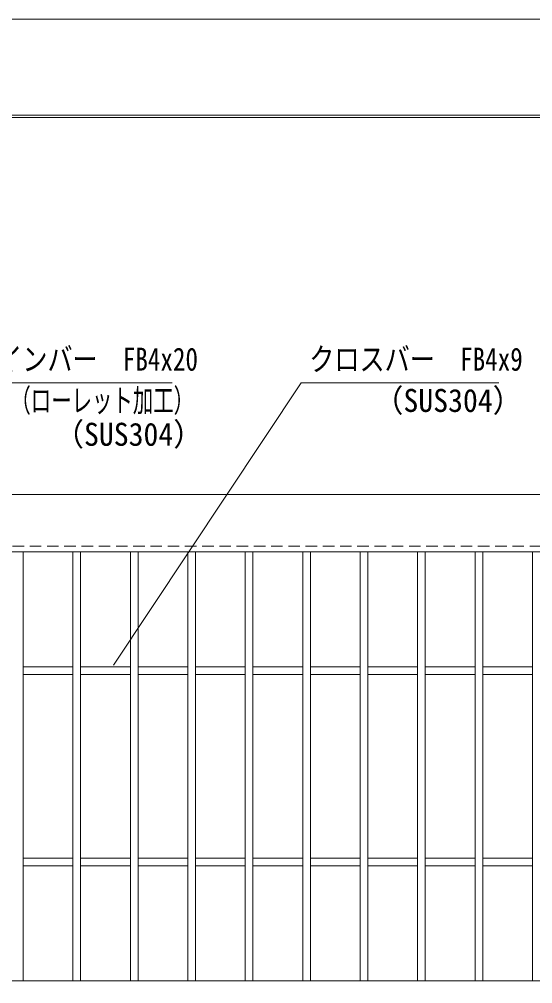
# Model space of a CAD drawing. Units: millimetres, scale not verified. Extents: x -1050 to 1050, y -742 to 742.
# Drawn here: x -390 to -122, y 239 to 742 of the extents above; entities that cross this region are included whole.
import ezdxf
from ezdxf.enums import TextEntityAlignment as Align

# ---------------------------------------------------------------- set-up
doc = ezdxf.new("R2010")
doc.units = ezdxf.units.MM
doc.header["$LTSCALE"] = 5
doc.linetypes.add('DASHED1', pattern=[1.8, 1.2, -0.6])
for name, color, linetype, lineweight in [('0-0_7-図\u3000枠', 4, 'Continuous', 9), ('0-1_寸法注釈', 2, 'Continuous', 9), ('0-2_蓋', 5, 'Continuous', 9), ('0-4_DEFPOINTS', 134, 'Continuous', 9), ('0-6_破線', 4, 'DASHED1', 9)]:
    doc.layers.add(name, color=color, linetype=linetype, lineweight=lineweight)
doc.styles.add('ＭＳ ゴシック', font='')
doc.styles.get('ＭＳ ゴシック').set_extended_font_data('MS Gothic')

msp = doc.modelspace()

# ---------------------------------------------------------------- linework, layer by layer
at = {"layer": '0-0_7-図\u3000枠'}
msp.add_line((-973.75, 691.25), (998.75, 691.25), dxfattribs=at)
msp.add_lwpolyline([(-975, 692.5), (1000, 692.5), (1000, -692.5)], dxfattribs=at)
at = {"layer": '0-1_寸法注釈'}
for points in [[(-310.561, 552.749), (-419.785, 552.749), (-507.742, 440.872)], [(-139.927, 552.749), (-243.134, 552.749), (-341.139, 405.305)]]:
    msp.add_lwpolyline(points, dxfattribs=at)
at = {"layer": '0-2_蓋'}
for p, q in [((332.136, 494.475), (-662.864, 494.475)), ((332.136, 464.475), (-662.864, 464.475)), ((-388.364, 464.475), (-388.364, 240.475)), ((-362.364, 464.475), (-362.364, 240.475)), ((-358.364, 464.475), (-358.364, 240.475)), ((-332.364, 464.475), (-332.364, 240.475)), ((-328.364, 464.475), (-328.364, 240.475)), ((-302.364, 464.475), (-302.364, 240.475)), ((-298.364, 464.475), (-298.364, 240.475)), ((-272.364, 464.475), (-272.364, 240.475)), ((-268.364, 464.475), (-268.364, 240.475)), ((-242.364, 464.475), (-242.364, 240.475)), ((-238.364, 464.475), (-238.364, 240.475)), ((-212.364, 464.475), (-212.364, 240.475)), ((-208.364, 464.475), (-208.364, 240.475)), ((-182.364, 464.475), (-182.364, 240.475)), ((-178.364, 464.475), (-178.364, 240.475)), ((-152.364, 464.475), (-152.364, 240.475)), ((-148.364, 464.475), (-148.364, 240.475)), ((-122.364, 464.475), (-122.364, 240.475)), ((-362.364, 404.475), (-388.364, 404.475)), ((-332.364, 404.475), (-358.364, 404.475)), ((-302.364, 404.475), (-328.364, 404.475)), ((-272.364, 404.475), (-298.364, 404.475)), ((-242.364, 404.475), (-268.364, 404.475)), ((-212.364, 404.475), (-238.364, 404.475)), ((-182.364, 404.475), (-208.364, 404.475)), ((-152.364, 404.475), (-178.364, 404.475)), ((-122.364, 404.475), (-148.364, 404.475)), ((-362.364, 400.475), (-388.364, 400.475)), ((-332.364, 400.475), (-358.364, 400.475)), ((-302.364, 400.475), (-328.364, 400.475)), ((-272.364, 400.475), (-298.364, 400.475)), ((-242.364, 400.475), (-268.364, 400.475)), ((-212.364, 400.475), (-238.364, 400.475)), ((-182.364, 400.475), (-208.364, 400.475)), ((-152.364, 400.475), (-178.364, 400.475)), ((-122.364, 400.475), (-148.364, 400.475)), ((-362.364, 304.475), (-388.364, 304.475)), ((-332.364, 304.475), (-358.364, 304.475)), ((-302.364, 304.475), (-328.364, 304.475)), ((-272.364, 304.475), (-298.364, 304.475)), ((-242.364, 304.475), (-268.364, 304.475)), ((-212.364, 304.475), (-238.364, 304.475)), ((-182.364, 304.475), (-208.364, 304.475)), ((-152.364, 304.475), (-178.364, 304.475)), ((-122.364, 304.475), (-148.364, 304.475)), ((-362.364, 300.475), (-388.364, 300.475)), ((-332.364, 300.475), (-358.364, 300.475)), ((-302.364, 300.475), (-328.364, 300.475)), ((-272.364, 300.475), (-298.364, 300.475)), ((-242.364, 300.475), (-268.364, 300.475)), ((-212.364, 300.475), (-238.364, 300.475)), ((-182.364, 300.475), (-208.364, 300.475)), ((-152.364, 300.475), (-178.364, 300.475)), ((-122.364, 300.475), (-148.364, 300.475)), ((-662.864, 240.475), (332.136, 240.475))]:
    msp.add_line(p, q, dxfattribs=at)
at = {"layer": '0-4_DEFPOINTS'}
msp.add_lwpolyline([(-1050, -742.5), (-1050, 742.5), (1050, 742.5), (1050, -742.5)], close=True, dxfattribs=at)
at = {"layer": '0-6_破線'}
msp.add_line((332.136, 467.475), (-662.864, 467.475), dxfattribs=at)

# ---------------------------------------------------------------- texts
at = {"layer": '0-1_寸法注釈', "color": 7, "style": 'ＭＳ ゴシック'}
for s, height, width, p in [('メインバー\u3000FB4x20', 12.02, 0.8, (-415.007, 555.436)), ('クロスバー\u3000FB4x9', 12.03, 0.8, (-238.968, 555.436)), ('（ローレット加工）', 12.02, 0.65, (-395.003, 533.881)), ('（SUS304）', 12.02, 0.95, (-205.364, 533.881)), ('（SUS304）', 12.02, 0.95, (-372.156, 516.216))]:
    msp.add_text(s, height=height, dxfattribs=dict(at, width=width)).set_placement(p, align=Align.BOTTOM_LEFT)

doc.saveas('drawing.dxf')
